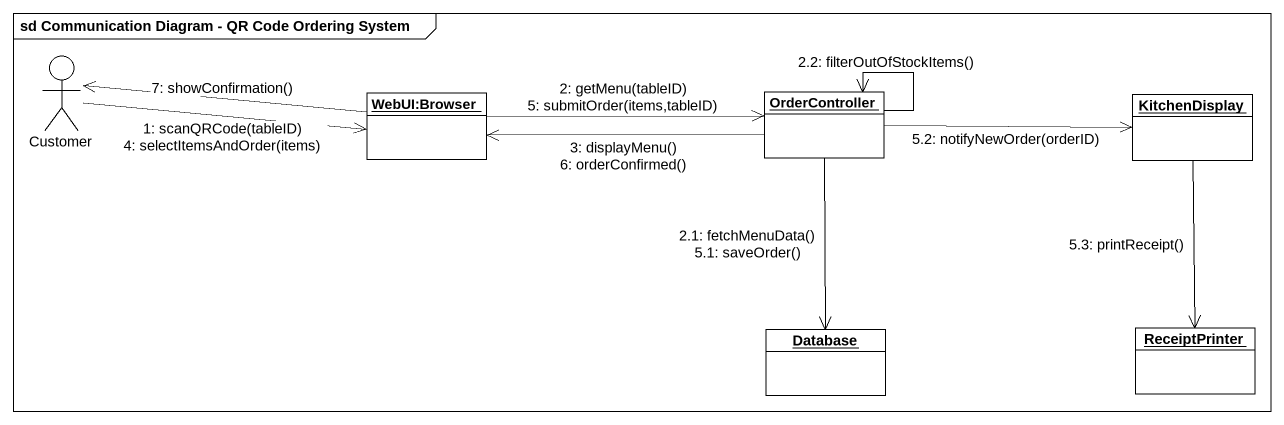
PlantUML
@startuml
mainframe sd Communication Diagram - QR Code Ordering System
allowmixing
hide circle
hide empty members
actor Customer
object "WebUI:Browser" as WebUI_Browser
object OrderController
object KitchenDisplay
object "Database" as Database_
object ReceiptPrinter
Customer -right-> WebUI_Browser : 1: scanQRCode(tableID)\n4: selectItemsAndOrder(items)
WebUI_Browser -right-> OrderController : 2: getMenu(tableID)\n5: submitOrder(items,tableID)
OrderController --> Database_ : 2.1: fetchMenuData()\n5.1: saveOrder()
OrderController --> OrderController : 2.2: filterOutOfStockItems()
OrderController -left-> WebUI_Browser : 3: displayMenu()\n6: orderConfirmed()
OrderController -right-> KitchenDisplay : 5.2: notifyNewOrder(orderID)
KitchenDisplay --> ReceiptPrinter : 5.3: printReceipt()
WebUI_Browser -left-> Customer : 7: showConfirmation()
@enduml
